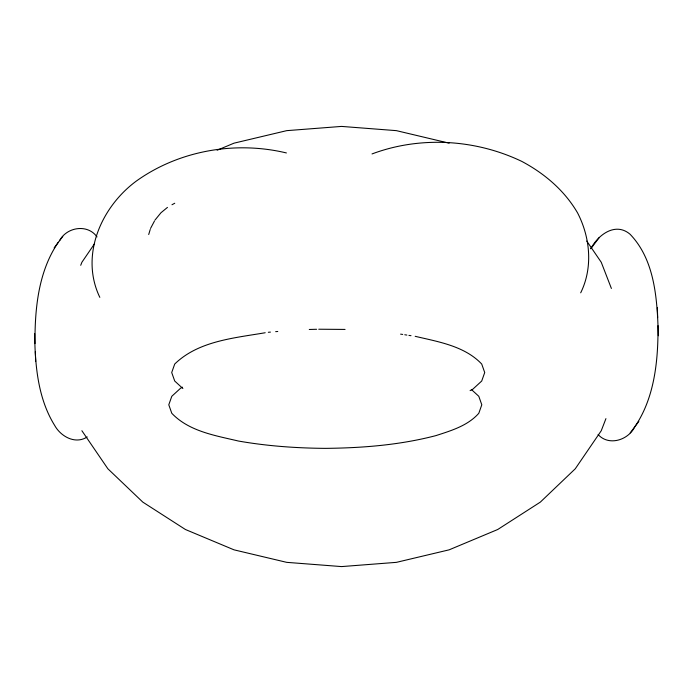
<?xml version="1.0" encoding="UTF-8"?>
<svg xmlns="http://www.w3.org/2000/svg" width="693" height="693" viewBox="0 0 693 693"><rect width="100%" height="100%" fill="white"/><g stroke="black" fill="none" stroke-linecap="round" stroke-linejoin="round"><path stroke-width="1.04" d="M34.996 343.607C34.745 309.087 38.271 271.561 58.273 242.359M658.004 325.649C658.255 360.169 654.729 397.704 634.727 426.905C628.248 440.133 608.775 446.422 598.102 434.528M148.7 234.511L150.225 229.461M80.717 265.298L81.887 262.275L94.577 243.693M605.933 418.641L601.255 430.725L575.277 468.771L540.323 502.122L497.73 529.495L449.133 549.835L396.405 562.352L341.571 566.588L286.737 562.352L234.009 549.835L185.412 529.495L142.819 502.122L107.865 468.771L81.887 430.725M580.691 292.818C593.121 267.654 590.245 237.37 577.555 212.872C564.526 190.497 544.49 173.475 521.803 161.4C475.537 139.224 420.14 135.863 372.02 153.941M150.528 228.456L154.487 221.015M59.546 240.714C66.684 226.983 87.665 223.648 96.994 236.902M599.35 237.387L590.748 248.813C598.016 234.866 615.41 221.708 630.084 234.251C655.578 260.759 657.267 301.134 658.35 335.741M630.232 432.848L638.833 421.422M54.167 247.834L62.768 236.408M154.981 220.088L160.975 212.742L167.463 207.398M87.223 436.945C75.346 444.715 60.724 436.512 54.591 425.303C37.725 398.094 35.04 364.761 34.65 333.524M171.977 204.738L174.749 203.248M182.51 387.179L180.7 388.123L171.795 396.292L168.789 404.799L171.795 413.297C188.981 431.367 215.142 435.516 238.349 441.017C267.056 446.058 296.171 448.137 325.294 448.362C362.482 448.007 399.878 445.036 435.958 435.602C451.282 430.63 467.749 425.762 478.794 413.297L481.8 404.799L478.794 396.292L471.37 389.483M470.097 390.618L472.808 389.197L481.713 381.029L484.719 372.531L481.713 364.033C464.535 345.954 438.366 341.814 415.168 336.304M217.152 150.225L234.009 143.165L286.737 130.648L341.571 126.412L396.405 130.648L449.133 143.165M265.202 332.744C234.104 338.054 198.441 340.939 174.723 364.033L171.708 372.531L174.723 381.029L182.883 388.522M268.33 332.276L270.426 332.103M275.667 331.661L277.763 331.479M309.269 329.478L316.632 329.279M318.745 329.218L345.062 329.426M400.597 334.139L402.676 334.442M404.764 334.754L406.843 335.065M408.922 335.377L411.001 335.689M286.408 152.945C235.438 140.714 178.941 150.442 136.166 181.185C100.97 207.233 79.773 255.717 99.827 297.366M586.754 241.043L601.255 262.275L611.399 288.461M657.336 307.718L657.674 317.611M35.326 351.646L35.664 361.538"/></g></svg>
